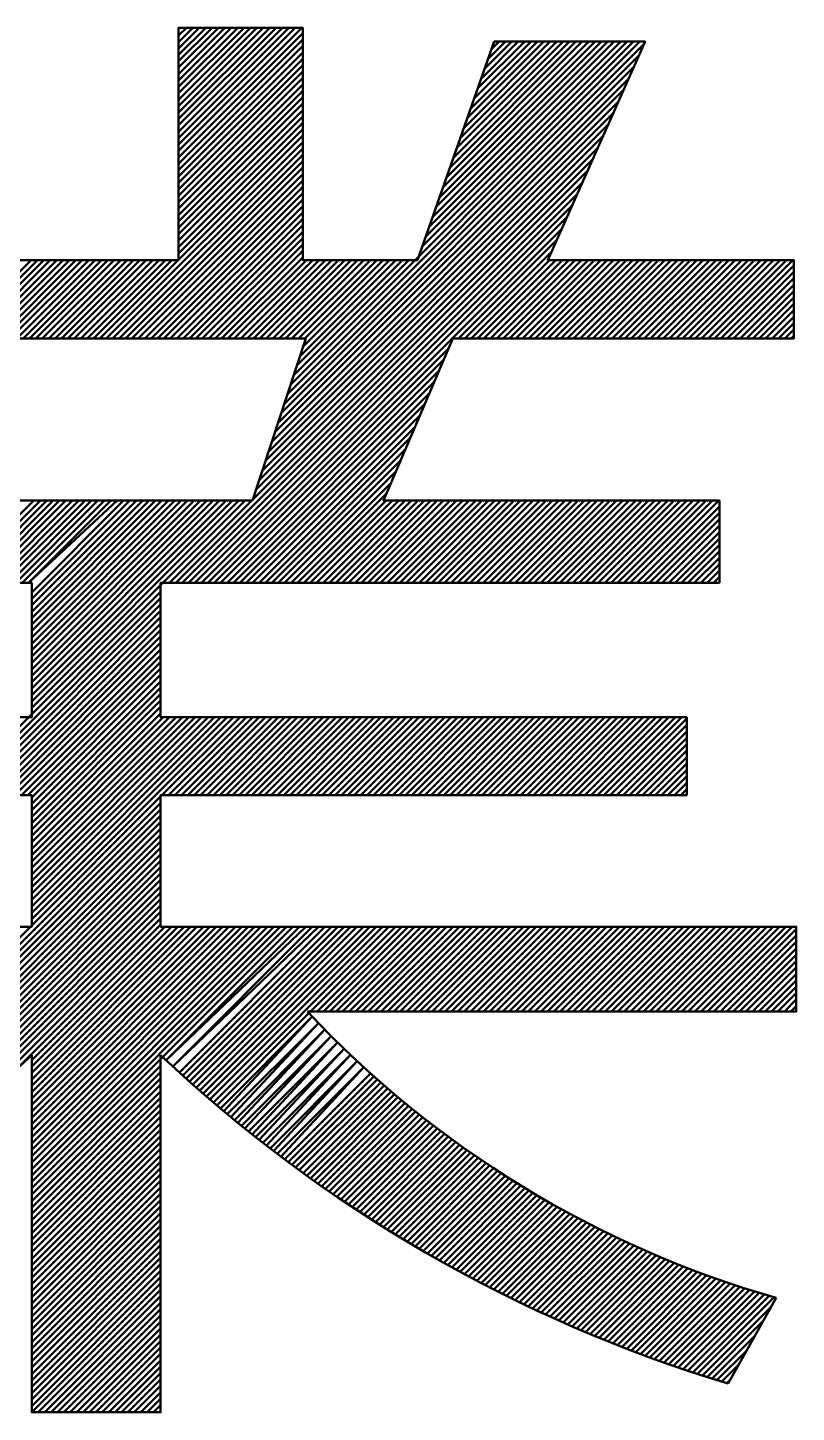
# Model space of a CAD drawing. Units: millimetres at full size, sheet at 1:50. Extents: x -14288 to 14412, y -10089 to 9986.
# Drawn here: x -62.5 to 89.8, y -9153 to -8878.9 of the extents above; entities that cross this region are included whole.
import ezdxf

# ---------------------------------------------------------------- set-up
doc = ezdxf.new("R2010")
doc.units = ezdxf.units.MM
doc.header["$LTSCALE"] = 50
doc.layers.add('2-8_図枠', color=251, linetype='Continuous', lineweight=50)

msp = doc.modelspace()

# ---------------------------------------------------------------- linework, layer by layer
at = {"layer": '2-8_図枠'}
for p, q in [((-32.59, -8880.42), (-31.02, -8878.85)), ((-32.59, -8881.69), (-29.75, -8878.85)), ((-32.59, -8882.96), (-28.48, -8878.85)), ((-32.59, -8884.23), (-27.21, -8878.85)), ((-32.59, -8885.5), (-25.94, -8878.85)), ((-32.59, -8886.76), (-24.68, -8878.85)), ((-32.59, -8888.03), (-23.41, -8878.85)), ((-32.59, -8889.3), (-22.14, -8878.85)), ((-32.59, -8890.57), (-20.87, -8878.85)), ((-32.59, -8891.84), (-19.6, -8878.85)), ((-32.59, -8893.11), (-18.33, -8878.85)), ((-32.59, -8894.37), (-17.07, -8878.85)), ((-32.59, -8895.64), (-15.8, -8878.85)), ((-32.59, -8896.91), (-14.53, -8878.85)), ((-32.59, -8898.18), (-13.26, -8878.85)), ((-32.59, -8899.45), (-11.99, -8878.85)), ((-32.59, -8900.72), (-10.72, -8878.85)), ((-32.59, -8901.98), (-9.46, -8878.85)), ((-32.59, -8903.25), (-8.19, -8878.85)), ((-32.59, -8904.52), (-7.99, -8879.93)), ((-32.59, -8905.79), (-7.99, -8881.19)), ((-32.59, -8907.06), (-7.99, -8882.46)), ((-11.61, -8953.31), (59.67, -8882.02)), ((-10.99, -8951.42), (58.83, -8881.6)), ((15.65, -8922.24), (56.29, -8881.6)), ((16.34, -8920.28), (55.02, -8881.6)), ((17.03, -8918.32), (53.75, -8881.6)), ((17.72, -8916.36), (52.49, -8881.6)), ((18.41, -8914.41), (51.22, -8881.6)), ((19.1, -8912.45), (49.95, -8881.6)), ((19.79, -8910.49), (48.68, -8881.6)), ((20.48, -8908.53), (47.41, -8881.6)), ((21.17, -8906.58), (46.14, -8881.6)), ((21.86, -8904.62), (44.88, -8881.6)), ((22.54, -8902.66), (43.61, -8881.6)), ((23.23, -8900.7), (42.34, -8881.6)), ((23.92, -8898.75), (41.07, -8881.6)), ((24.61, -8896.79), (39.8, -8881.6)), ((25.3, -8894.83), (38.53, -8881.6)), ((25.99, -8892.87), (37.26, -8881.6)), ((26.68, -8890.92), (36, -8881.6)), ((27.37, -8888.96), (34.73, -8881.6)), ((28.06, -8887), (33.46, -8881.6)), ((28.75, -8885.04), (32.19, -8881.6)), ((29.44, -8883.08), (30.92, -8881.6)), ((-32.59, -8908.33), (-7.99, -8883.73)), ((-32.59, -8909.59), (-7.99, -8885)), ((-12.23, -8955.2), (58.65, -8884.31)), ((-32.59, -8910.86), (-7.99, -8886.27)), ((-32.59, -8912.13), (-7.99, -8887.54)), ((-12.85, -8957.09), (57.63, -8886.6)), ((-32.59, -8913.4), (-7.99, -8888.81)), ((-32.59, -8914.67), (-7.99, -8890.07)), ((-13.48, -8958.97), (56.61, -8888.89)), ((-32.59, -8915.94), (-7.99, -8891.34)), ((-32.59, -8917.2), (-7.99, -8892.61)), ((-14.72, -8962.75), (54.57, -8893.47)), ((-14.1, -8960.86), (55.59, -8891.18)), ((-32.59, -8918.47), (-7.99, -8893.88)), ((-32.59, -8919.74), (-7.99, -8895.15)), ((-32.59, -8921.01), (-7.99, -8896.42)), ((-15.34, -8964.64), (53.55, -8895.76)), ((-32.59, -8922.28), (-7.99, -8897.68)), ((-32.59, -8923.55), (-7.99, -8898.95)), ((-15.96, -8966.53), (52.53, -8898.05)), ((-46.9, -8940.4), (-7.99, -8901.49)), ((-16.58, -8968.42), (51.51, -8900.33)), ((-45.64, -8940.4), (-7.99, -8902.76)), ((-44.37, -8940.4), (-7.99, -8904.03)), ((-17.2, -8970.31), (50.49, -8902.62)), ((-43.1, -8940.4), (-7.99, -8905.29)), ((-41.83, -8940.4), (-7.99, -8906.56)), ((-33.13, -8988.78), (48.44, -8907.2)), ((-40.56, -8940.4), (-7.99, -8907.83)), ((-39.29, -8940.4), (-7.99, -8909.1)), ((-31.86, -8988.78), (47.42, -8909.49)), ((-38.03, -8940.4), (-7.99, -8910.37)), ((-36.76, -8940.4), (-7.99, -8911.64)), ((-35.49, -8940.4), (-7.99, -8912.9)), ((-30.59, -8988.78), (46.4, -8911.78)), ((-34.22, -8940.4), (-7.99, -8914.17)), ((-32.95, -8940.4), (-7.99, -8915.44)), ((-29.33, -8988.78), (45.38, -8914.07)), ((-31.68, -8940.4), (-7.99, -8916.71)), ((-30.42, -8940.4), (-7.99, -8917.98)), ((-28.06, -8988.78), (44.36, -8916.36)), ((-29.15, -8940.4), (-7.99, -8919.25)), ((-27.88, -8940.4), (-7.99, -8920.51)), ((-26.79, -8988.78), (43.34, -8918.65)), ((22.86, -8940.4), (42.32, -8920.94)), ((-26.61, -8940.4), (-7.99, -8921.78)), ((-25.34, -8940.4), (-7.99, -8923.05)), ((24.12, -8940.4), (41.3, -8923.22)), ((-77.35, -8940.4), (-61.8, -8924.86)), ((-76.08, -8940.4), (-60.53, -8924.86)), ((-74.81, -8940.4), (-59.27, -8924.86)), ((-73.54, -8940.4), (-58, -8924.86)), ((-72.27, -8940.4), (-56.73, -8924.86)), ((-71, -8940.4), (-55.46, -8924.86)), ((-69.74, -8940.4), (-54.19, -8924.86)), ((-68.47, -8940.4), (-52.92, -8924.86)), ((-67.2, -8940.4), (-51.66, -8924.86)), ((-65.93, -8940.4), (-50.39, -8924.86)), ((-64.66, -8940.4), (-49.12, -8924.86)), ((-63.39, -8940.4), (-47.85, -8924.86)), ((-62.13, -8940.4), (-46.58, -8924.86)), ((-60.86, -8940.4), (-45.31, -8924.86)), ((-59.59, -8940.4), (-44.05, -8924.86)), ((-58.32, -8940.4), (-42.78, -8924.86)), ((-57.05, -8940.4), (-41.51, -8924.86)), ((-55.78, -8940.4), (-40.24, -8924.86)), ((-54.51, -8940.4), (-38.97, -8924.86)), ((-53.25, -8940.4), (-37.7, -8924.86)), ((-51.98, -8940.4), (-36.43, -8924.86)), ((-50.71, -8940.4), (-35.17, -8924.86)), ((-49.44, -8940.4), (-33.9, -8924.86)), ((-24.07, -8940.4), (-7.99, -8924.32)), ((-22.81, -8940.4), (-7.26, -8924.86)), ((-21.54, -8940.4), (-5.99, -8924.86)), ((-20.27, -8940.4), (-4.73, -8924.86)), ((-19, -8940.4), (-3.46, -8924.86)), ((-17.73, -8940.4), (-2.19, -8924.86)), ((-16.46, -8940.4), (-0.92, -8924.86)), ((-15.2, -8940.4), (0.35, -8924.86)), ((-13.93, -8940.4), (1.62, -8924.86)), ((-12.66, -8940.4), (2.88, -8924.86)), ((-11.39, -8940.4), (4.15, -8924.86)), ((-10.12, -8940.4), (5.42, -8924.86)), ((-9.75, -8947.64), (13.03, -8924.86)), ((-9.13, -8945.75), (11.76, -8924.86)), ((-8.85, -8940.4), (6.69, -8924.86)), ((-8.5, -8943.86), (10.49, -8924.86)), ((-7.88, -8941.97), (9.23, -8924.86)), ((-7.58, -8940.4), (7.96, -8924.86)), ((25.39, -8940.4), (40.94, -8924.86)), ((26.66, -8940.4), (42.2, -8924.86)), ((27.93, -8940.4), (43.47, -8924.86)), ((29.2, -8940.4), (44.74, -8924.86)), ((30.47, -8940.4), (46.01, -8924.86)), ((31.73, -8940.4), (47.28, -8924.86)), ((33, -8940.4), (48.55, -8924.86)), ((34.27, -8940.4), (49.81, -8924.86)), ((35.54, -8940.4), (51.08, -8924.86)), ((36.81, -8940.4), (52.35, -8924.86)), ((38.08, -8940.4), (53.62, -8924.86)), ((39.34, -8940.4), (54.89, -8924.86)), ((40.61, -8940.4), (56.16, -8924.86)), ((41.88, -8940.4), (57.42, -8924.86)), ((43.15, -8940.4), (58.69, -8924.86)), ((44.42, -8940.4), (59.96, -8924.86)), ((45.69, -8940.4), (61.23, -8924.86)), ((46.96, -8940.4), (62.5, -8924.86)), ((48.22, -8940.4), (63.77, -8924.86)), ((49.49, -8940.4), (65.03, -8924.86)), ((50.76, -8940.4), (66.3, -8924.86)), ((52.03, -8940.4), (67.57, -8924.86)), ((53.3, -8940.4), (68.84, -8924.86)), ((54.57, -8940.4), (70.11, -8924.86)), ((55.83, -8940.4), (71.38, -8924.86)), ((57.1, -8940.4), (72.65, -8924.86)), ((58.37, -8940.4), (73.91, -8924.86)), ((59.64, -8940.4), (75.18, -8924.86)), ((60.91, -8940.4), (76.45, -8924.86)), ((62.18, -8940.4), (77.72, -8924.86)), ((63.44, -8940.4), (78.99, -8924.86)), ((64.71, -8940.4), (80.26, -8924.86)), ((65.98, -8940.4), (81.52, -8924.86)), ((67.25, -8940.4), (82.79, -8924.86)), ((68.52, -8940.4), (84.06, -8924.86)), ((69.79, -8940.4), (85.33, -8924.86)), ((71.05, -8940.4), (86.6, -8924.86)), ((72.32, -8940.4), (87.87, -8924.86)), ((73.59, -8940.4), (89.13, -8924.86)), ((74.86, -8940.4), (89.32, -8925.94)), ((76.13, -8940.4), (89.32, -8927.2)), ((77.4, -8940.4), (89.32, -8928.47)), ((78.66, -8940.4), (89.32, -8929.74)), ((79.93, -8940.4), (89.32, -8931.01)), ((81.2, -8940.4), (89.32, -8932.28)), ((82.47, -8940.4), (89.32, -8933.55)), ((83.74, -8940.4), (89.32, -8934.81)), ((85.01, -8940.4), (89.32, -8936.08)), ((86.27, -8940.4), (89.32, -8937.35)), ((87.54, -8940.4), (89.32, -8938.62)), ((88.81, -8940.4), (89.32, -8939.89)), ((-25.52, -8988.78), (20.98, -8942.28)), ((-24.25, -8988.78), (20.03, -8944.49)), ((-22.98, -8988.78), (19.08, -8946.71)), ((-21.72, -8988.78), (18.13, -8948.93)), ((-20.45, -8988.78), (17.18, -8951.15)), ((-19.18, -8988.78), (16.23, -8953.36)), ((-17.91, -8988.78), (15.29, -8955.58)), ((-16.64, -8988.78), (14.34, -8957.8)), ((-15.37, -8988.78), (13.39, -8960.02)), ((-14.11, -8988.78), (12.44, -8962.23)), ((-12.84, -8988.78), (11.49, -8964.45)), ((-11.57, -8988.78), (10.54, -8966.67)), ((-10.3, -8988.78), (9.59, -8968.89)), ((-77.52, -8988.78), (-61.23, -8972.49)), ((-76.26, -8988.78), (-59.96, -8972.49)), ((-74.99, -8988.78), (-58.7, -8972.49)), ((-73.72, -8988.78), (-57.43, -8972.49)), ((-72.45, -8988.78), (-56.16, -8972.49)), ((-71.18, -8988.78), (-54.89, -8972.49)), ((-69.91, -8988.78), (-53.62, -8972.49)), ((-68.65, -8988.78), (-52.35, -8972.49)), ((-67.38, -8988.78), (-51.09, -8972.49)), ((-66.11, -8988.78), (-49.82, -8972.49)), ((-64.84, -8988.78), (-48.55, -8972.49)), ((-63.57, -8988.78), (-47.28, -8972.49)), ((-61.68, -8990.69), (-43.48, -8972.49)), ((-61.68, -8991.95), (-42.21, -8972.49)), ((-61.68, -8993.22), (-40.94, -8972.49)), ((-61.68, -8994.49), (-39.67, -8972.49)), ((-61.68, -8995.76), (-38.4, -8972.49)), ((-61.68, -8997.03), (-37.13, -8972.49)), ((-61.68, -8998.3), (-35.87, -8972.49)), ((-61.68, -8999.57), (-34.6, -8972.49)), ((-61.68, -9000.83), (-33.33, -8972.49)), ((-61.68, -9002.1), (-32.06, -8972.49)), ((-61.68, -9003.37), (-30.79, -8972.49)), ((-61.68, -9004.64), (-29.52, -8972.49)), ((-61.68, -9005.91), (-28.25, -8972.49)), ((-61.68, -9007.18), (-26.99, -8972.49)), ((-61.68, -9008.44), (-25.72, -8972.49)), ((-61.68, -9009.71), (-24.45, -8972.49)), ((-61.68, -9010.98), (-23.18, -8972.49)), ((-61.68, -9012.25), (-21.91, -8972.49)), ((-61.68, -9013.52), (-20.64, -8972.49)), ((-9.03, -8988.78), (8.64, -8971.1)), ((-7.76, -8988.78), (8.53, -8972.49)), ((-6.5, -8988.78), (9.8, -8972.49)), ((-5.23, -8988.78), (11.06, -8972.49)), ((-3.96, -8988.78), (12.33, -8972.49)), ((-2.69, -8988.78), (13.6, -8972.49)), ((-1.42, -8988.78), (14.87, -8972.49)), ((-0.15, -8988.78), (16.14, -8972.49)), ((1.11, -8988.78), (17.41, -8972.49)), ((2.38, -8988.78), (18.67, -8972.49)), ((3.65, -8988.78), (19.94, -8972.49)), ((4.92, -8988.78), (21.21, -8972.49)), ((6.19, -8988.78), (22.48, -8972.49)), ((7.46, -8988.78), (23.75, -8972.49)), ((8.72, -8988.78), (25.02, -8972.49)), ((9.99, -8988.78), (26.29, -8972.49)), ((11.26, -8988.78), (27.55, -8972.49)), ((12.53, -8988.78), (28.82, -8972.49)), ((13.8, -8988.78), (30.09, -8972.49)), ((15.07, -8988.78), (31.36, -8972.49)), ((16.33, -8988.78), (32.63, -8972.49)), ((17.6, -8988.78), (33.9, -8972.49)), ((18.87, -8988.78), (35.16, -8972.49)), ((20.14, -8988.78), (36.43, -8972.49)), ((21.41, -8988.78), (37.7, -8972.49)), ((22.68, -8988.78), (38.97, -8972.49)), ((23.95, -8988.78), (40.24, -8972.49)), ((25.21, -8988.78), (41.51, -8972.49)), ((26.48, -8988.78), (42.77, -8972.49)), ((27.75, -8988.78), (44.04, -8972.49)), ((29.02, -8988.78), (45.31, -8972.49)), ((30.29, -8988.78), (46.58, -8972.49)), ((31.56, -8988.78), (47.85, -8972.49)), ((32.82, -8988.78), (49.12, -8972.49)), ((34.09, -8988.78), (50.38, -8972.49)), ((35.36, -8988.78), (51.65, -8972.49)), ((36.63, -8988.78), (52.92, -8972.49)), ((37.9, -8988.78), (54.19, -8972.49)), ((39.17, -8988.78), (55.46, -8972.49)), ((40.43, -8988.78), (56.73, -8972.49)), ((41.7, -8988.78), (57.99, -8972.49)), ((42.97, -8988.78), (59.26, -8972.49)), ((44.24, -8988.78), (60.53, -8972.49)), ((45.51, -8988.78), (61.8, -8972.49)), ((46.78, -8988.78), (63.07, -8972.49)), ((48.04, -8988.78), (64.34, -8972.49)), ((49.31, -8988.78), (65.6, -8972.49)), ((50.58, -8988.78), (66.87, -8972.49)), ((51.85, -8988.78), (68.14, -8972.49)), ((53.12, -8988.78), (69.41, -8972.49)), ((54.39, -8988.78), (70.68, -8972.49)), ((55.65, -8988.78), (71.95, -8972.49)), ((56.92, -8988.78), (73.22, -8972.49)), ((58.19, -8988.78), (74.48, -8972.49)), ((59.46, -8988.78), (74.59, -8973.65)), ((60.73, -8988.78), (74.59, -8974.91)), ((62, -8988.78), (74.59, -8976.18)), ((63.26, -8988.78), (74.59, -8977.45)), ((64.53, -8988.78), (74.59, -8978.72)), ((65.8, -8988.78), (74.59, -8979.99)), ((67.07, -8988.78), (74.59, -8981.26)), ((68.34, -8988.78), (74.59, -8982.52)), ((69.61, -8988.78), (74.59, -8983.79)), ((70.87, -8988.78), (74.59, -8985.06)), ((72.14, -8988.78), (74.59, -8986.33)), ((73.41, -8988.78), (74.59, -8987.6)), ((-76.41, -9030.79), (-36.14, -8990.52)), ((-75.14, -9030.79), (-36.14, -8991.79)), ((-73.87, -9030.79), (-36.14, -8993.06)), ((-72.61, -9030.79), (-36.14, -8994.33)), ((-71.34, -9030.79), (-36.14, -8995.6)), ((-70.07, -9030.79), (-36.14, -8996.87)), ((-68.8, -9030.79), (-36.14, -8998.13)), ((-67.53, -9030.79), (-36.14, -8999.4)), ((-66.26, -9030.79), (-36.14, -9000.67)), ((-65, -9030.79), (-36.14, -9001.94)), ((-63.73, -9030.79), (-36.14, -9003.21)), ((-62.46, -9030.79), (-36.14, -9004.48)), ((-61.68, -9031.27), (-36.14, -9005.74)), ((-61.68, -9032.54), (-36.14, -9007.01)), ((-61.68, -9033.81), (-36.14, -9008.28)), ((-61.68, -9035.08), (-36.14, -9009.55)), ((-61.68, -9036.35), (-36.14, -9010.82)), ((-61.68, -9037.62), (-36.14, -9012.09)), ((-61.68, -9038.88), (-36.14, -9013.35)), ((-61.68, -9040.15), (-36.14, -9014.62)), ((-61.68, -9041.42), (-35.62, -9015.37)), ((-61.68, -9042.69), (-34.36, -9015.37)), ((-61.68, -9043.96), (-33.09, -9015.37)), ((-61.68, -9045.23), (-31.82, -9015.37)), ((-61.68, -9046.49), (-30.55, -9015.37)), ((-61.68, -9047.76), (-29.28, -9015.37)), ((-61.68, -9049.03), (-28.01, -9015.37)), ((-61.68, -9050.3), (-26.75, -9015.37)), ((-61.68, -9051.57), (-25.48, -9015.37)), ((-61.68, -9052.84), (-24.21, -9015.37)), ((-61.68, -9054.11), (-22.94, -9015.37)), ((-61.68, -9055.37), (-21.67, -9015.37)), ((-34.55, -9030.79), (-19.14, -9015.37)), ((-33.29, -9030.79), (-17.87, -9015.37)), ((-32.02, -9030.79), (-16.6, -9015.37)), ((-30.75, -9030.79), (-15.33, -9015.37)), ((-29.48, -9030.79), (-14.06, -9015.37)), ((-28.21, -9030.79), (-12.79, -9015.37)), ((-26.94, -9030.79), (-11.53, -9015.37)), ((-25.68, -9030.79), (-10.26, -9015.37)), ((-24.41, -9030.79), (-8.99, -9015.37)), ((-23.14, -9030.79), (-7.72, -9015.37)), ((-21.87, -9030.79), (-6.45, -9015.37)), ((-20.6, -9030.79), (-5.18, -9015.37)), ((-19.33, -9030.79), (-3.92, -9015.37)), ((-18.07, -9030.79), (-2.65, -9015.37)), ((-16.8, -9030.79), (-1.38, -9015.37)), ((-15.53, -9030.79), (-0.11, -9015.37)), ((-14.26, -9030.79), (1.16, -9015.37)), ((-12.99, -9030.79), (2.43, -9015.37)), ((-11.72, -9030.79), (3.69, -9015.37)), ((-10.46, -9030.79), (4.96, -9015.37)), ((-9.19, -9030.79), (6.23, -9015.37)), ((-7.92, -9030.79), (7.5, -9015.37)), ((-6.65, -9030.79), (8.77, -9015.37)), ((-5.38, -9030.79), (10.04, -9015.37)), ((-4.11, -9030.79), (11.31, -9015.37)), ((-2.84, -9030.79), (12.57, -9015.37)), ((-1.58, -9030.79), (13.84, -9015.37)), ((-0.31, -9030.79), (15.11, -9015.37)), ((0.96, -9030.79), (16.38, -9015.37)), ((2.23, -9030.79), (17.65, -9015.37)), ((3.5, -9030.79), (18.92, -9015.37)), ((4.77, -9030.79), (20.18, -9015.37)), ((6.03, -9030.79), (21.45, -9015.37)), ((7.3, -9030.79), (22.72, -9015.37)), ((8.57, -9030.79), (23.99, -9015.37)), ((9.84, -9030.79), (25.26, -9015.37)), ((11.11, -9030.79), (26.53, -9015.37)), ((12.38, -9030.79), (27.79, -9015.37)), ((13.64, -9030.79), (29.06, -9015.37)), ((14.91, -9030.79), (30.33, -9015.37)), ((16.18, -9030.79), (31.6, -9015.37)), ((17.45, -9030.79), (32.87, -9015.37)), ((18.72, -9030.79), (34.14, -9015.37)), ((19.99, -9030.79), (35.4, -9015.37)), ((21.25, -9030.79), (36.67, -9015.37)), ((22.52, -9030.79), (37.94, -9015.37)), ((23.79, -9030.79), (39.21, -9015.37)), ((25.06, -9030.79), (40.48, -9015.37)), ((26.33, -9030.79), (41.75, -9015.37)), ((27.6, -9030.79), (43.01, -9015.37)), ((28.86, -9030.79), (44.28, -9015.37)), ((30.13, -9030.79), (45.55, -9015.37)), ((31.4, -9030.79), (46.82, -9015.37)), ((32.67, -9030.79), (48.09, -9015.37)), ((33.94, -9030.79), (49.36, -9015.37)), ((35.21, -9030.79), (50.62, -9015.37)), ((36.47, -9030.79), (51.89, -9015.37)), ((37.74, -9030.79), (53.16, -9015.37)), ((39.01, -9030.79), (54.43, -9015.37)), ((40.28, -9030.79), (55.7, -9015.37)), ((41.55, -9030.79), (56.97, -9015.37)), ((42.82, -9030.79), (58.23, -9015.37)), ((44.08, -9030.79), (59.5, -9015.37)), ((45.35, -9030.79), (60.77, -9015.37)), ((46.62, -9030.79), (62.04, -9015.37)), ((47.89, -9030.79), (63.31, -9015.37)), ((49.16, -9030.79), (64.58, -9015.37)), ((50.43, -9030.79), (65.85, -9015.37)), ((51.7, -9030.79), (67.11, -9015.37)), ((52.96, -9030.79), (68.1, -9015.65)), ((54.23, -9030.79), (68.1, -9016.92)), ((55.5, -9030.79), (68.1, -9018.19)), ((56.77, -9030.79), (68.1, -9019.46)), ((58.04, -9030.79), (68.1, -9020.73)), ((59.31, -9030.79), (68.1, -9021.99)), ((60.57, -9030.79), (68.1, -9023.26)), ((61.84, -9030.79), (68.1, -9024.53)), ((63.11, -9030.79), (68.1, -9025.8)), ((64.38, -9030.79), (68.1, -9027.07)), ((65.65, -9030.79), (68.1, -9028.34)), ((66.92, -9030.79), (68.1, -9029.6)), ((-137, -9133.24), (-36.14, -9032.38)), ((-134.62, -9132.12), (-36.14, -9033.65)), ((-132.18, -9130.95), (-36.14, -9034.92)), ((-129.68, -9129.72), (-36.14, -9036.18)), ((-127.12, -9128.43), (-36.14, -9037.45)), ((-124.49, -9127.07), (-36.14, -9038.72)), ((-121.79, -9125.64), (-36.14, -9039.99)), ((-119, -9124.12), (-36.14, -9041.26)), ((-116.12, -9122.5), (-36.14, -9042.53)), ((-113.13, -9120.78), (-36.14, -9043.79)), ((-110.02, -9118.94), (-36.14, -9045.06)), ((-106.76, -9116.95), (-36.14, -9046.33)), ((-103.34, -9114.79), (-36.14, -9047.6)), ((-99.71, -9112.43), (-36.14, -9048.87)), ((-95.83, -9109.82), (-36.14, -9050.14)), ((-91.62, -9106.88), (-36.14, -9051.41)), ((-86.95, -9103.48), (-36.14, -9052.67)), ((-81.62, -9099.41), (-36.14, -9053.94)), ((-75.11, -9094.17), (-36.14, -9055.21)), ((-65.43, -9085.77), (-36.14, -9056.48)), ((-61.68, -9083.28), (-35.28, -9056.88)), ((-61.68, -9084.55), (-34.01, -9056.88)), ((-61.68, -9085.81), (-32.74, -9056.88)), ((-61.68, -9087.08), (-31.47, -9056.88)), ((-61.68, -9088.35), (-30.21, -9056.88)), ((-61.68, -9089.62), (-28.94, -9056.88)), ((-61.68, -9090.89), (-27.67, -9056.88)), ((-61.68, -9092.16), (-26.4, -9056.88)), ((-61.68, -9093.42), (-25.13, -9056.88)), ((-61.68, -9094.69), (-23.86, -9056.88)), ((-61.68, -9095.96), (-22.6, -9056.88)), ((-61.68, -9097.23), (-21.33, -9056.88)), ((-61.68, -9098.5), (-20.06, -9056.88)), ((-61.68, -9099.77), (-18.79, -9056.88)), ((-61.68, -9101.03), (-17.52, -9056.88)), ((-61.68, -9102.3), (-16.25, -9056.88)), ((-61.68, -9103.57), (-14.99, -9056.88)), ((-61.68, -9104.84), (-13.72, -9056.88)), ((-61.68, -9106.11), (-12.45, -9056.88)), ((-61.68, -9107.38), (-11.18, -9056.88)), ((-32.42, -9085.73), (-3.57, -9056.88)), ((-31.76, -9086.34), (-2.3, -9056.88)), ((-31.09, -9086.94), (-1.03, -9056.88)), ((-30.42, -9087.54), (0.24, -9056.88)), ((-29.75, -9088.13), (1.5, -9056.88)), ((-29.07, -9088.73), (2.77, -9056.88)), ((-28.4, -9089.32), (4.04, -9056.88)), ((-27.72, -9089.91), (5.31, -9056.88)), ((-27.04, -9090.5), (6.58, -9056.88)), ((-26.36, -9091.09), (7.85, -9056.88)), ((-25.68, -9091.67), (9.11, -9056.88)), ((-5.14, -9073.67), (11.65, -9056.88)), ((-3.87, -9073.67), (12.92, -9056.88)), ((-2.6, -9073.67), (14.19, -9056.88)), ((-1.34, -9073.67), (15.46, -9056.88)), ((-0.07, -9073.67), (16.72, -9056.88)), ((1.2, -9073.67), (17.99, -9056.88)), ((2.47, -9073.67), (19.26, -9056.88)), ((3.74, -9073.67), (20.53, -9056.88)), ((5.01, -9073.67), (21.8, -9056.88)), ((6.27, -9073.67), (23.07, -9056.88)), ((7.54, -9073.67), (24.33, -9056.88)), ((8.81, -9073.67), (25.6, -9056.88)), ((10.08, -9073.67), (26.87, -9056.88)), ((11.35, -9073.67), (28.14, -9056.88)), ((12.62, -9073.67), (29.41, -9056.88)), ((13.88, -9073.67), (30.68, -9056.88)), ((15.15, -9073.67), (31.94, -9056.88)), ((16.42, -9073.67), (33.21, -9056.88)), ((17.69, -9073.67), (34.48, -9056.88)), ((18.96, -9073.67), (35.75, -9056.88)), ((20.23, -9073.67), (37.02, -9056.88)), ((21.49, -9073.67), (38.29, -9056.88)), ((22.76, -9073.67), (39.55, -9056.88)), ((24.03, -9073.67), (40.82, -9056.88)), ((25.3, -9073.67), (42.09, -9056.88)), ((26.57, -9073.67), (43.36, -9056.88)), ((27.84, -9073.67), (44.63, -9056.88)), ((29.1, -9073.67), (45.9, -9056.88)), ((30.37, -9073.67), (47.16, -9056.88)), ((31.64, -9073.67), (48.43, -9056.88)), ((32.91, -9073.67), (49.7, -9056.88)), ((34.18, -9073.67), (50.97, -9056.88)), ((35.45, -9073.67), (52.24, -9056.88)), ((36.72, -9073.67), (53.51, -9056.88)), ((37.98, -9073.67), (54.78, -9056.88)), ((39.25, -9073.67), (56.04, -9056.88)), ((40.52, -9073.67), (57.31, -9056.88)), ((41.79, -9073.67), (58.58, -9056.88)), ((43.06, -9073.67), (59.85, -9056.88)), ((44.33, -9073.67), (61.12, -9056.88)), ((45.59, -9073.67), (62.39, -9056.88)), ((46.86, -9073.67), (63.65, -9056.88)), ((48.13, -9073.67), (64.92, -9056.88)), ((49.4, -9073.67), (66.19, -9056.88)), ((50.67, -9073.67), (67.46, -9056.88)), ((51.94, -9073.67), (68.73, -9056.88)), ((53.2, -9073.67), (70, -9056.88)), ((54.47, -9073.67), (71.26, -9056.88)), ((55.74, -9073.67), (72.53, -9056.88)), ((57.01, -9073.67), (73.8, -9056.88)), ((58.28, -9073.67), (75.07, -9056.88)), ((59.55, -9073.67), (76.34, -9056.88)), ((60.81, -9073.67), (77.61, -9056.88)), ((62.08, -9073.67), (78.87, -9056.88)), ((63.35, -9073.67), (80.14, -9056.88)), ((64.62, -9073.67), (81.41, -9056.88)), ((65.89, -9073.67), (82.68, -9056.88)), ((67.16, -9073.67), (83.95, -9056.88)), ((68.42, -9073.67), (85.22, -9056.88)), ((69.69, -9073.67), (86.48, -9056.88)), ((70.96, -9073.67), (87.75, -9056.88)), ((72.23, -9073.67), (89.02, -9056.88)), ((73.5, -9073.67), (89.82, -9057.35)), ((74.77, -9073.67), (89.82, -9058.62)), ((76.03, -9073.67), (89.82, -9059.88)), ((77.3, -9073.67), (89.82, -9061.15)), ((78.57, -9073.67), (89.82, -9062.42)), ((79.84, -9073.67), (89.82, -9063.69)), ((81.11, -9073.67), (89.82, -9064.96)), ((82.38, -9073.67), (89.82, -9066.23)), ((83.64, -9073.67), (89.82, -9067.49)), ((84.91, -9073.67), (89.82, -9068.76)), ((86.18, -9073.67), (89.82, -9070.03)), ((87.45, -9073.67), (89.82, -9071.3)), ((88.72, -9073.67), (89.82, -9072.57)), ((-61.68, -9109.91), (-36.14, -9084.38)), ((-61.68, -9111.18), (-36.14, -9085.65)), ((-61.68, -9112.45), (-36.14, -9086.92)), ((-61.68, -9113.72), (-36.14, -9088.19)), ((-11.58, -9102.94), (5.45, -9085.91)), ((-10.85, -9103.48), (6.12, -9086.51)), ((-10.12, -9104.02), (6.8, -9087.1)), ((-9.39, -9104.56), (7.47, -9087.7)), ((-8.66, -9105.09), (8.15, -9088.29)), ((-61.68, -9114.99), (-36.14, -9089.46)), ((-61.68, -9116.26), (-36.14, -9090.72)), ((-7.92, -9105.63), (8.83, -9088.87)), ((-7.19, -9106.16), (9.52, -9089.46)), ((-6.45, -9106.69), (10.2, -9090.04)), ((-5.71, -9107.22), (10.89, -9090.62)), ((-61.68, -9117.52), (-36.14, -9091.99)), ((-61.68, -9118.79), (-36.14, -9093.26)), ((-4.96, -9107.74), (11.58, -9091.19)), ((-4.22, -9108.26), (12.28, -9091.77)), ((-3.47, -9108.79), (12.98, -9092.34)), ((-2.72, -9109.3), (13.68, -9092.91)), ((-1.97, -9109.82), (14.38, -9093.47)), ((-61.68, -9120.06), (-36.14, -9094.53)), ((-61.68, -9121.33), (-36.14, -9095.8)), ((-1.22, -9110.34), (15.09, -9094.03)), ((-0.46, -9110.85), (15.8, -9094.59)), ((0.3, -9111.36), (16.51, -9095.15)), ((1.06, -9111.87), (17.22, -9095.7)), ((1.82, -9112.37), (17.94, -9096.25)), ((-61.68, -9122.6), (-36.14, -9097.07)), ((-61.68, -9123.87), (-36.14, -9098.33)), ((2.58, -9112.88), (18.66, -9096.8)), ((3.35, -9113.38), (19.38, -9097.34)), ((4.12, -9113.88), (20.11, -9097.89)), ((4.89, -9114.38), (20.84, -9098.43)), ((5.66, -9114.87), (21.57, -9098.96)), ((-61.68, -9125.13), (-36.14, -9099.6)), ((-61.68, -9126.4), (-36.14, -9100.87)), ((6.44, -9115.36), (22.31, -9099.5)), ((7.22, -9115.86), (23.05, -9100.03)), ((8, -9116.34), (23.79, -9100.55)), ((8.78, -9116.83), (24.53, -9101.08)), ((9.56, -9117.32), (25.28, -9101.6)), ((-61.68, -9127.67), (-36.14, -9102.14)), ((-61.68, -9128.94), (-36.14, -9103.41)), ((-61.68, -9130.21), (-36.14, -9104.68)), ((10.35, -9117.8), (26.03, -9102.12)), ((11.14, -9118.28), (26.78, -9102.64)), ((11.93, -9118.76), (27.53, -9103.15)), ((12.72, -9119.23), (28.29, -9103.66)), ((13.51, -9119.71), (29.05, -9104.17)), ((14.31, -9120.18), (29.82, -9104.67)), ((-61.68, -9131.48), (-36.14, -9105.95)), ((-61.68, -9132.74), (-36.14, -9107.21)), ((15.11, -9120.65), (30.58, -9105.17)), ((15.91, -9121.11), (31.35, -9105.67)), ((16.71, -9121.58), (32.13, -9106.17)), ((17.52, -9122.04), (32.9, -9106.66)), ((18.33, -9122.5), (33.68, -9107.15)), ((-61.68, -9134.01), (-36.14, -9108.48)), ((-61.68, -9135.28), (-36.14, -9109.75)), ((19.14, -9122.96), (34.46, -9107.63)), ((19.95, -9123.41), (35.25, -9108.12)), ((20.77, -9123.87), (36.04, -9108.6)), ((21.58, -9124.32), (36.83, -9109.07)), ((22.4, -9124.77), (37.62, -9109.55)), ((23.22, -9125.21), (38.42, -9110.02)), ((-61.68, -9136.55), (-36.14, -9111.02)), ((-61.68, -9137.82), (-36.14, -9112.29)), ((24.05, -9125.66), (39.22, -9110.49)), ((24.87, -9126.1), (40.02, -9110.95)), ((25.7, -9126.54), (40.83, -9111.41)), ((26.53, -9126.98), (41.64, -9111.87)), ((27.37, -9127.41), (42.45, -9112.33)), ((28.2, -9127.85), (43.27, -9112.78)), ((-61.68, -9139.09), (-36.14, -9113.56)), ((-61.68, -9140.35), (-36.14, -9114.82)), ((29.04, -9128.28), (44.09, -9113.23)), ((29.88, -9128.71), (44.91, -9113.68)), ((30.72, -9129.13), (45.73, -9114.12)), ((31.57, -9129.56), (46.56, -9114.56)), ((32.41, -9129.98), (47.39, -9115)), ((33.26, -9130.4), (48.23, -9115.43)), ((-61.68, -9141.62), (-36.14, -9116.09)), ((-61.68, -9142.89), (-36.14, -9117.36)), ((34.12, -9130.81), (49.07, -9115.86)), ((34.97, -9131.23), (49.91, -9116.29)), ((35.83, -9131.64), (50.75, -9116.71)), ((36.69, -9132.05), (51.6, -9117.13)), ((37.55, -9132.45), (52.45, -9117.55)), ((38.41, -9132.86), (53.3, -9117.97)), ((39.28, -9133.26), (54.16, -9118.38)), ((-61.68, -9144.16), (-36.14, -9118.63)), ((-61.68, -9145.43), (-36.14, -9119.9)), ((-61.68, -9146.7), (-36.14, -9121.17)), ((40.15, -9133.66), (55.02, -9118.78)), ((41.02, -9134.06), (55.89, -9119.19)), ((41.89, -9134.45), (56.76, -9119.59)), ((42.77, -9134.84), (57.63, -9119.99)), ((43.65, -9135.23), (58.5, -9120.38)), ((44.53, -9135.62), (59.38, -9120.77)), ((45.41, -9136.01), (60.26, -9121.16)), ((-61.68, -9147.96), (-36.14, -9122.43)), ((-61.68, -9149.23), (-36.14, -9123.7)), ((46.3, -9136.39), (61.14, -9121.54)), ((47.18, -9136.77), (62.03, -9121.92)), ((48.08, -9137.15), (62.92, -9122.3)), ((48.97, -9137.52), (63.82, -9122.67)), ((49.87, -9137.89), (64.72, -9123.04)), ((50.76, -9138.26), (65.62, -9123.41)), ((51.67, -9138.63), (66.53, -9123.77)), ((-61.68, -9150.5), (-36.14, -9124.97)), ((-61.68, -9151.77), (-36.14, -9126.24)), ((52.57, -9139), (67.43, -9124.13)), ((53.48, -9139.36), (68.35, -9124.48)), ((54.38, -9139.72), (69.26, -9124.84)), ((55.3, -9140.07), (70.18, -9125.18)), ((56.21, -9140.43), (71.11, -9125.53)), ((57.13, -9140.78), (72.04, -9125.87)), ((58.05, -9141.13), (72.97, -9126.21)), ((58.97, -9141.47), (73.9, -9126.54)), ((-61.65, -9153.01), (-36.14, -9127.51)), ((-60.38, -9153.01), (-36.14, -9128.78)), ((59.89, -9141.82), (74.84, -9126.87)), ((60.82, -9142.16), (75.78, -9127.2)), ((61.75, -9142.5), (76.73, -9127.52)), ((62.68, -9142.83), (77.68, -9127.84)), ((63.62, -9143.17), (78.63, -9128.15)), ((64.56, -9143.5), (79.59, -9128.46)), ((65.5, -9143.82), (80.56, -9128.77)), ((66.44, -9144.15), (81.52, -9129.07)), ((67.39, -9144.47), (82.49, -9129.37)), ((-59.11, -9153.01), (-36.14, -9130.04)), ((-57.84, -9153.01), (-36.14, -9131.31)), ((68.34, -9144.79), (83.47, -9129.66)), ((69.29, -9145.11), (84.44, -9129.95)), ((70.24, -9145.42), (85.43, -9130.24)), ((71.2, -9145.73), (84.88, -9132.05)), ((85.83, -9130.35), (76.34, -9147.33)), ((-56.58, -9153.01), (-36.14, -9132.58)), ((-55.31, -9153.01), (-36.14, -9133.85)), ((72.16, -9146.04), (83.27, -9134.93)), ((-54.04, -9153.01), (-36.14, -9135.12)), ((-52.77, -9153.01), (-36.14, -9136.39)), ((-51.5, -9153.01), (-36.14, -9137.65)), ((-50.23, -9153.01), (-36.14, -9138.92)), ((-48.97, -9153.01), (-36.14, -9140.19)), ((73.13, -9146.34), (81.67, -9137.8)), ((-47.7, -9153.01), (-36.14, -9141.46)), ((-46.43, -9153.01), (-36.14, -9142.73)), ((74.09, -9146.64), (80.06, -9140.68)), ((-45.16, -9153.01), (-36.14, -9144)), ((-43.89, -9153.01), (-36.14, -9145.26)), ((75.06, -9146.94), (78.45, -9143.55)), ((-42.62, -9153.01), (-36.14, -9146.53)), ((-41.36, -9153.01), (-36.14, -9147.8)), ((76.03, -9147.24), (76.85, -9146.43)), ((-40.09, -9153.01), (-36.14, -9149.07)), ((-38.82, -9153.01), (-36.14, -9150.34)), ((-37.55, -9153.01), (-36.14, -9151.61))]:
    msp.add_line(p, q, dxfattribs=at)
for points in [[(-105.87, -8972.49), (-119.54, -8940.4), (-187.14, -8940.4), (-187.14, -8924.86), (-138.39, -8924.86), (-157.62, -8881.6), (-127.72, -8881.6), (-112.49, -8924.86), (-89.77, -8924.86), (-89.77, -8878.85), (-65.17, -8878.85), (-65.17, -8924.86), (-32.59, -8924.86)], [(-32.59, -8924.86), (-32.59, -8878.85), (-7.99, -8878.85), (-7.99, -8924.86), (14.73, -8924.86), (29.96, -8881.6), (59.86, -8881.6), (40.57, -8924.86), (89.32, -8924.86), (89.32, -8940.4), (21.78, -8940.4), (8.05, -8972.49), (74.59, -8972.49), (74.59, -8988.78)], [(-10.37, -8949.53), (14.96, -8924.2), (57.56, -8881.6)], [(-48.17, -8940.4), (-32.59, -8924.81), (-7.99, -8900.22)], [(-34.4, -8988.78), (-17.82, -8972.2), (49.47, -8904.91)], [(-90.7, -9073.67), (-187.58, -9073.67), (-187.58, -9056.88), (-61.68, -9056.88), (-61.68, -9030.79), (-165.92, -9030.79), (-165.92, -9015.37), (-61.68, -9015.37), (-61.68, -8988.78), (-172.35, -8988.78), (-172.35, -8972.49), (-105.87, -8972.49)], [(-77.68, -9030.79), (-62.26, -9015.37), (-36.14, -8989.25), (-19.38, -8972.49)], [(-44.74, -8972.49), (-62.3, -8988.78), (-46.01, -8972.49)], [(-7.06, -9073.67), (89.82, -9073.67), (89.82, -9056.88), (-36.14, -9056.88), (-36.14, -9030.79), (68.1, -9030.79), (68.1, -9015.37), (-36.14, -9015.37), (-36.14, -8988.78), (74.59, -8988.78)], [(-139.34, -9134.3), (-61.92, -9056.88), (-36.14, -9031.11), (-20.4, -9015.37)], [(-61.68, -9108.65), (-36.14, -9083.11), (-9.91, -9056.88)], [(-7.38, -9056.88), (-35.06, -9083.3), (-8.64, -9056.88)], [(-4.84, -9056.88), (-33.75, -9084.52), (-6.11, -9056.88)], [(-24.99, -9092.26), (-6.74, -9074.01), (10.38, -9056.88)], [(-24.3, -9092.84), (-6.13, -9074.66), (-23.61, -9093.41)], [(-22.92, -9093.99), (-4.88, -9075.95), (-22.23, -9094.57)], [(-21.53, -9095.14), (-3.63, -9077.24), (-20.84, -9095.71)], [(-20.14, -9096.28), (-2.37, -9078.51), (-19.43, -9096.84)], [(-18.73, -9097.41), (-1.09, -9079.77), (-18.02, -9097.97)], [(-61.68, -9082.29), (-61.68, -9153.01), (-36.14, -9153.01), (-36.14, -9082.29)], [(-17.32, -9098.53), (0.2, -9081.02), (-16.61, -9099.09)], [(-15.89, -9099.65), (1.49, -9082.26), (-15.18, -9100.2)], [(-14.46, -9100.75), (2.8, -9083.49), (-13.74, -9101.3)], [(-13.02, -9101.85), (4.12, -9084.7), (-12.3, -9102.4)]]:
    msp.add_lwpolyline(points, dxfattribs=at)
msp.add_lwpolyline([(-17.92, -8972.49), (-7.37, -8940.4), (-90.45, -8940.4), (-79.9, -8972.49)], close=True, dxfattribs=at)
for centre, radius, start, end in [((142.13, -8933.64), 204.61, 223.187, 254.028), ((-255.81, -8876.43), 282.96, 286.784, 313.32), ((158.08, -8876.19), 283.19, 226.699, 253.224)]:
    msp.add_arc(centre, radius, start, end, dxfattribs=at)

doc.saveas('drawing.dxf')
